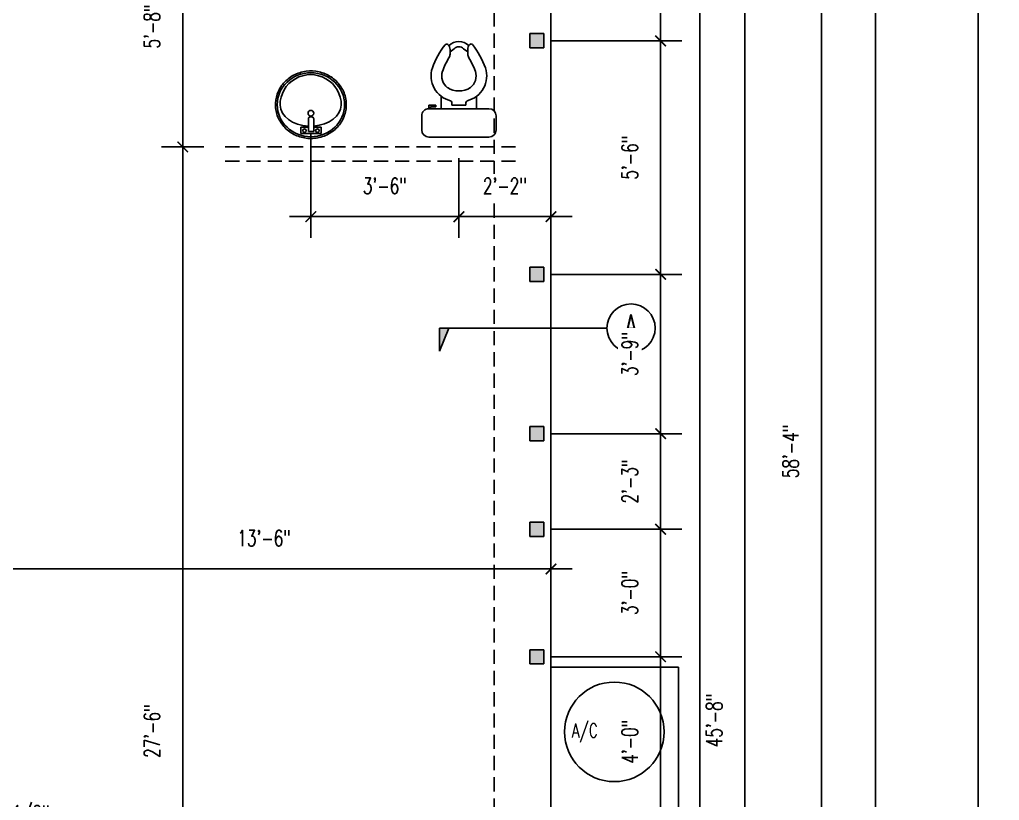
# Model space of a CAD drawing. Header units: inches. Extents: x -25328 to 8149, y -5530 to 4336.
# Drawn here: x -833.9 to -557.2, y 2181.2 to 2401.8 of the extents above; entities that cross this region are included whole.
import ezdxf

# ---------------------------------------------------------------- set-up
doc = ezdxf.new("R2010")
doc.units = ezdxf.units.IN
doc.header["$LTSCALE"] = 16
doc.header["$MEASUREMENT"] = 0
doc.linetypes.add('HIDDEN', pattern=[0.375, 0.25, -0.125])
doc.layers.get('0').update_dxf_attribs({"linetype": 'CONTINUOUS'})
doc.layers.get('DEFPOINTS').update_dxf_attribs({"linetype": 'CONTINUOUS'})
for name, color, linetype in [('CEILING', 8, 'CONTINUOUS'), ('CELLS', 165, 'CONTINUOUS'), ('CONC', 3, 'CONTINUOUS'), ('DIM', 5, 'CONTINUOUS'), ('DIMS', 5, 'CONTINUOUS'), ('FIXTURES', 2, 'CONTINUOUS'), ('TEXT', 11, 'CONTINUOUS'), ('WALLS EXT', 6, 'CONTINUOUS'), ('WALLS INT', 6, 'CONTINUOUS')]:
    doc.layers.add(name, color=color, linetype=linetype)
doc.styles.add('ATT', font='txt')
doc.styles.add('PAYTAS RM', font='romans.shx', dxfattribs={"width": 0.7, "height": 4.5})
doc.styles.add('PAYTS NOTES', font='romans.shx', dxfattribs={"width": 0.7, "height": 4.5})
doc.dimstyles.new('DIM- PAYTAS', dxfattribs={"dimscale": 48, "dimtxt": 0.1, "dimasz": 0.0625, "dimexe": 0.125, "dimexo": 0.125, "dimgap": 0.125, "dimtad": 1, "dimdec": 1, "dimzin": 3, "dimdsep": 46, "dimlunit": 4, "dimtxsty": 'PAYTAS RM', "dimblk": 'ARCHTICK', "dimcen": 0.09, "dimdle": 0.125, "dimclrd": 5, "dimclre": 5, "dimclrt": 11, "dimadec": 0, "dimazin": 0, "dimtfac": 1, "dimtdec": 1, "dimtofl": 0, "dimtmove": 2, "dimatfit": 3, "dimfxl": 0, "dimfrac": 2, "dimtolj": 1, "dimtzin": 3, "dimarcsym": 0})

# ---------------------------------------------------------------- blocks, each defined once
blk = doc.blocks.new('_ArchTick')
at = {"color": 0, "linetype": 'ByBlock', "const_width": 0.15}
blk.add_lwpolyline([(-0.5, -0.5), (0.5, 0.5)], dxfattribs=at)
blk = doc.blocks.new('*D1170')
at = {"layer": 'CONC', "color": 5, "lineweight": -2, "transparency": 16777216}
for p, q in [((-592.19, 1503.81), (-592.19, 2635.81)), ((-677.8, 2629.81), (-586.19, 2629.81)), ((-620.56, 1509.81), (-586.19, 1509.81))]:
    blk.add_line(p, q, dxfattribs=at)
at = {"layer": 'DEFPOINTS', "color": 0, "transparency": 16777216}
for p in [(-683.8, 2629.81), (-592.19, 2629.81), (-626.56, 1509.81)]:
    blk.add_point(p, dxfattribs=at)
at = {"layer": 'CONC', "color": 5, "lineweight": -2, "transparency": 16777216, "xscale": 3, "yscale": 3, "zscale": 3}
for p, rotation in [((-592.19, 2629.81), 90), ((-592.19, 1509.81), 270)]:
    blk.add_blockref('_ArchTick', p, dxfattribs=dict(at, rotation=rotation))
at = {"layer": 'CONC', "color": 11, "transparency": 16777216, "insert": (-600.87, 2069.81), "char_height": 4.5, "attachment_point": 5, "rotation": 90, "style": 'PAYTAS RM'}
blk.add_mtext('\\A1;93\'-4"', dxfattribs=at)
blk = doc.blocks.new('*D1164')
at = {"layer": 'DEFPOINTS', "color": 0, "transparency": 16777216}
for p in [(-620.19, 2629.81), (-607.43, 2629.81), (-641.8, 1929.81)]:
    blk.add_point(p, dxfattribs=at)
at = {"layer": 'WALLS INT', "color": 5, "lineweight": -2, "transparency": 16777216}
for p, q in [((-607.43, 1923.81), (-607.43, 2635.81)), ((-614.19, 2629.81), (-601.43, 2629.81)), ((-635.8, 1929.81), (-601.43, 1929.81))]:
    blk.add_line(p, q, dxfattribs=at)
at = {"layer": 'WALLS INT', "color": 5, "lineweight": -2, "transparency": 16777216, "xscale": 3, "yscale": 3, "zscale": 3}
for p, rotation in [((-607.43, 2629.81), 90), ((-607.43, 1929.81), 270)]:
    blk.add_blockref('_ArchTick', p, dxfattribs=dict(at, rotation=rotation))
at = {"layer": 'WALLS INT', "color": 11, "transparency": 16777216, "insert": (-616.11, 2279.81), "char_height": 4.5, "attachment_point": 5, "rotation": 90, "style": 'PAYTAS RM', "bg_fill": 3, "box_fill_scale": 1.25, "bg_fill_color": 256, "bg_fill_true_color": 13158600, "bg_fill_transparency": 0}
blk.add_mtext('\\A1;58\'-4"', dxfattribs=at)
blk = doc.blocks.new('*D1187')
at = {"layer": 'DEFPOINTS', "color": 0, "transparency": 16777216}
for p in [(-632, 2629.81), (-563.16, 2629.81), (-732.36, 1501.81)]:
    blk.add_point(p, dxfattribs=at)
at = {"layer": 'WALLS INT', "color": 5, "lineweight": -2, "transparency": 16777216}
for p, q in [((-563.16, 1495.81), (-563.16, 2635.81)), ((-626, 2629.81), (-557.16, 2629.81)), ((-726.36, 1501.81), (-557.16, 1501.81))]:
    blk.add_line(p, q, dxfattribs=at)
at = {"layer": 'WALLS INT', "color": 5, "lineweight": -2, "transparency": 16777216, "xscale": 3, "yscale": 3, "zscale": 3}
for p, rotation in [((-563.16, 2629.81), 90), ((-563.16, 1501.81), 270)]:
    blk.add_blockref('_ArchTick', p, dxfattribs=dict(at, rotation=rotation))
at = {"layer": 'WALLS INT', "color": 11, "transparency": 16777216, "insert": (-571.83, 2065.81), "char_height": 4.5, "attachment_point": 5, "rotation": 90, "style": 'PAYTAS RM', "bg_fill": 3, "box_fill_scale": 1.25, "bg_fill_color": 256, "bg_fill_true_color": 13158600, "bg_fill_transparency": 0}
blk.add_mtext('\\A1;94\'-0"', dxfattribs=at)
blk = doc.blocks.new('*D1160')
at = {"layer": 'DEFPOINTS', "color": 0, "transparency": 16777216}
for p in [(-653.16, 2477.81), (-641.8, 1929.81), (-629.01, 1929.81)]:
    blk.add_point(p, dxfattribs=at)
at = {"layer": 'DIM', "color": 5, "lineweight": -2, "transparency": 16777216}
for p, q in [((-629.01, 2483.81), (-629.01, 1923.81)), ((-647.16, 2477.81), (-623.01, 2477.81)), ((-635.8, 1929.81), (-623.01, 1929.81))]:
    blk.add_line(p, q, dxfattribs=at)
at = {"layer": 'DIM', "color": 5, "lineweight": -2, "transparency": 16777216, "xscale": 3, "yscale": 3, "zscale": 3}
for p, rotation in [((-629.01, 2477.81), 90), ((-629.01, 1929.81), 270)]:
    blk.add_blockref('_ArchTick', p, dxfattribs=dict(at, rotation=rotation))
at = {"layer": 'DIM', "color": 11, "transparency": 16777216, "insert": (-637.69, 2203.81), "char_height": 4.5, "attachment_point": 5, "rotation": 90, "style": 'PAYTAS RM', "bg_fill": 3, "box_fill_scale": 1.25, "bg_fill_color": 256, "bg_fill_true_color": 13158600, "bg_fill_transparency": 0}
blk.add_mtext('\\A1;45\'-8"', dxfattribs=at)
blk = doc.blocks.new('pv_snk_lav')
at = {"color": 8}
for p, q in [((-2.92, 19.75), (2.86, 19.75)), ((-2.92, 17.96), (-2.92, 19.75)), ((2.86, 19.75), (2.86, 17.96)), ((-0.81, 17.96), (-2.92, 17.96)), ((-0.81, 19.18), (-0.81, 15.54)), ((-0.81, 19.18), (0.69, 19.18)), ((0.69, 19.18), (0.69, 15.54)), ((2.86, 17.96), (0.69, 17.96)), ((-0.31, 15.04), (0.19, 15.04))]:
    blk.add_line(p, q, dxfattribs=at)
for centre in [(-1.85, 18.92), (1.79, 18.92)]:
    blk.add_circle(centre, 0.504, dxfattribs=at)
blk.add_circle((0, 14), 0.805)
for centre, start, end in [((-0.31, 15.54), 180, 270), ((0.19, 15.54), 270, 0)]:
    blk.add_arc(centre, 0.5, start, end, dxfattribs=at)
blk.add_ellipse((0, 11.59), major_axis=(-9.51, 0), ratio=0.94926)
for centre, ratio, start_param, end_param in [((0.06, 11.59), 0.701896, 4.81318, 6.256692), ((0.06, 11.59), 0.701896, 3.168086, 4.639508), ((0.06, 11.75), 1, 0, 3.141593)]:
    blk.add_ellipse(centre, major_axis=(-8.65, 0), ratio=ratio, start_param=start_param, end_param=end_param)
blk.add_open_spline([(-10.01, 11.59), (-10.01, 10.88), (-9.93, 10.17), (-9.49, 8.32), (-8.99, 7.22), (-7.6, 5.27), (-6.71, 4.42), (-4.67, 3.08), (-3.52, 2.59), (-1.12, 2.04), (0.13, 1.99), (2.58, 2.3), (3.78, 2.68), (5.94, 3.82), (6.91, 4.59), (8.49, 6.4), (9.11, 7.45), (9.89, 9.69), (10.06, 10.88), (9.94, 13.25), (9.64, 14.41), (8.63, 16.57), (7.91, 17.55), (6.14, 19.21), (5.1, 19.88), (2.82, 20.81), (1.6, 21.07), (-0.87, 21.16), (-2.11, 20.98), (-4.45, 20.21), (-5.54, 19.61), (-7.43, 18.09), (-8.22, 17.16), (-9.4, 15.08), (-9.78, 13.93), (-9.99, 12.37), (-10.01, 11.98), (-10.01, 11.59)], degree=3, knots=[0, 0, 0, 0, 0.222872, 0.222872, 0.593959, 0.593959, 0.965045, 0.965045, 1.336132, 1.336132, 1.707218, 1.707218, 2.078305, 2.078305, 2.449391, 2.449391, 2.820478, 2.820478, 3.191564, 3.191564, 3.562651, 3.562651, 3.933737, 3.933737, 4.304824, 4.304824, 4.67591, 4.67591, 5.046996, 5.046996, 5.418083, 5.418083, 5.789169, 5.789169, 6.160256, 6.160256, 6.283185, 6.283185, 6.283185, 6.283185], dxfattribs=at)
blk = doc.blocks.new('15PTOI06')
at = {"color": 0, "linetype": 'ByBlock'}
for p, q in [((0, -8.5), (0, 8.5)), ((2, 10.5), (6, 10.5)), ((8, 8.5), (8, -8.5)), ((11.5, 5), (8, 5)), ((9, 2), (9.765178, 2)), ((9, -2), (9, 2)), ((23.431562, 2.5), (24.727861, 2.5)), ((24.931034, 1.327586), (24.062054, 2.5)), ((9.765178, -2), (9, -2)), ((23.431562, -2.5), (24.690476, -2.5)), ((24.931034, -1.327586), (24.062054, -2.5)), ((11.5, -5), (8, -5)), ((8.5, -8), (8, -8)), ((9, -6.5), (8.5, -6.5)), ((8.5, -6.5), (8.5, -8)), ((9, -8.5), (9, -6.5)), ((6, -10.5), (2, -10.5)), ((8, -8.5), (9, -8.5))]:
    blk.add_line(p, q, dxfattribs=at)
for centre, radius, start, end in [((2, 8.5), 2, 90, 180), ((6, 8.5), 2, 0, 90), ((17.25, 0.65), 7.210062, 71.816347, 166.116636), ((12, -13.75), 22.534695, 51.265418, 70.559965), ((19.118098, 0), 6.118098, 147.797266, 212.202734), ((17.25, 0.65), 4.210062, 71.816347, 142.891702), ((12, -13.75), 19.534695, 57.937508, 70.559965), ((23.431562, 4.5), 2, 237.937508, 270), ((24.727861, 4.5), 2, 270, 314.939898), ((23.166667, 0), 3.833333, 313.602819, 46.397181), ((25.787408, 3.438228), 0.5, 314.939898, 51.265418), ((9.765178, 2.5), 0.5, 270, 346.116636), ((23.666667, 0), 1.833333, 313.602819, 46.397181), ((9.765178, -2.5), 0.5, 13.883364, 90), ((17.25, -0.65), 7.210062, 193.883364, 288.183653), ((23.431562, -4.5), 2, 90, 122.062492), ((24.690476, -4.5), 2, 44.162471, 90), ((17.25, -0.65), 4.210062, 217.108298, 288.183653), ((12, 13.75), 19.534695, 289.440035, 302.062492), ((12, 13.75), 22.534695, 289.440035, 308.665009), ((25.766527, -3.454957), 0.5, 308.665009, 44.162471), ((2, -8.5), 2, 180, 270), ((6, -8.5), 2, 270, 0)]:
    blk.add_arc(centre, radius, start, end, dxfattribs=at)
at = {"color": 0, "linetype": 'ByBlock', "style": 'ATT', "flags": 3}
blk.add_attdef('ITEM', (0, -19.5), '', height=6, dxfattribs=at)
blk = doc.blocks.new('CELL')
at = {"layer": 'CELLS', "linetype": 'Continuous'}
for p, q in [((-1.99, -1.89), (-1.99, 2.11)), ((-1.99, 2.11), (2.01, 2.11)), ((2.01, 2.11), (2.01, -1.89)), ((2.01, -1.89), (-1.99, -1.89))]:
    blk.add_line(p, q, dxfattribs=at)
for points in [[(-1.99, 2.11), (-1.99, -1.89), (2.01, 2.11), (-0.07, -1.89)], [(2.01, 2.11), (-0.07, -1.89), (2.01, -0.79), (1.71, -1.89)], [(2.01, -0.79), (1.71, -1.89), (2.01, -1.89)]]:
    blk.add_solid(points, dxfattribs=at)
blk = doc.blocks.new('*D1224')
at = {"layer": 'DEFPOINTS', "color": 0, "transparency": 16777216}
for p in [(-751.6, 2375.32), (-709.8, 2368.6), (-709.8, 2346.11)]:
    blk.add_point(p, dxfattribs=at)
at = {"layer": 'DIM', "color": 5, "lineweight": -2, "transparency": 16777216}
for p, q in [((-751.6, 2369.32), (-751.6, 2340.11)), ((-709.8, 2362.6), (-709.8, 2340.11)), ((-757.6, 2346.11), (-703.8, 2346.11))]:
    blk.add_line(p, q, dxfattribs=at)
at = {"layer": 'DIM', "color": 5, "lineweight": -2, "transparency": 16777216, "xscale": 3, "yscale": 3, "zscale": 3, "rotation": 180}
blk.add_blockref('_ArchTick', (-751.6, 2346.11), dxfattribs=at)
at = {"layer": 'DIM', "color": 5, "lineweight": -2, "transparency": 16777216, "xscale": 3, "yscale": 3, "zscale": 3}
blk.add_blockref('_ArchTick', (-709.8, 2346.11), dxfattribs=at)
at = {"layer": 'DIM', "color": 11, "transparency": 16777216, "insert": (-730.7, 2354.79), "char_height": 4.5, "attachment_point": 5, "style": 'PAYTAS RM', "bg_fill": 3, "box_fill_scale": 1.25, "bg_fill_color": 256, "bg_fill_true_color": 13158600, "bg_fill_transparency": 0}
blk.add_mtext('\\A1;3\'-6"', dxfattribs=at)
blk = doc.blocks.new('*D1225')
at = {"layer": 'DEFPOINTS', "color": 0, "transparency": 16777216}
for p in [(-709.8, 2368.6), (-683.8, 2354.84), (-683.8, 2346.11)]:
    blk.add_point(p, dxfattribs=at)
at = {"layer": 'DIM', "color": 5, "lineweight": -2, "transparency": 16777216}
for p, q in [((-709.8, 2362.6), (-709.8, 2340.11)), ((-683.8, 2348.84), (-683.8, 2340.11)), ((-715.8, 2346.11), (-677.8, 2346.11))]:
    blk.add_line(p, q, dxfattribs=at)
at = {"layer": 'DIM', "color": 5, "lineweight": -2, "transparency": 16777216, "xscale": 3, "yscale": 3, "zscale": 3, "rotation": 180}
blk.add_blockref('_ArchTick', (-709.8, 2346.11), dxfattribs=at)
at = {"layer": 'DIM', "color": 5, "lineweight": -2, "transparency": 16777216, "xscale": 3, "yscale": 3, "zscale": 3}
blk.add_blockref('_ArchTick', (-683.8, 2346.11), dxfattribs=at)
at = {"layer": 'DIM', "color": 11, "transparency": 16777216, "insert": (-696.8, 2354.79), "char_height": 4.5, "attachment_point": 5, "style": 'PAYTAS RM', "bg_fill": 3, "box_fill_scale": 1.25, "bg_fill_color": 256, "bg_fill_true_color": 13158600, "bg_fill_transparency": 0}
blk.add_mtext('\\A1;2\'-2"', dxfattribs=at)
blk = doc.blocks.new('*D1228')
at = {"layer": 'DEFPOINTS', "color": 0, "transparency": 16777216}
for p in [(-763.8, 2433.81), (-787.79, 2365.81), (-775.8, 2365.81)]:
    blk.add_point(p, dxfattribs=at)
at = {"layer": 'DIM', "color": 5, "lineweight": -2, "transparency": 16777216}
for p, q in [((-787.79, 2439.81), (-787.79, 2359.81)), ((-769.8, 2433.81), (-793.79, 2433.81)), ((-781.8, 2365.81), (-793.79, 2365.81))]:
    blk.add_line(p, q, dxfattribs=at)
at = {"layer": 'DIM', "color": 5, "lineweight": -2, "transparency": 16777216, "xscale": 3, "yscale": 3, "zscale": 3}
for p, rotation in [((-787.79, 2433.81), 90), ((-787.79, 2365.81), 270)]:
    blk.add_blockref('_ArchTick', p, dxfattribs=dict(at, rotation=rotation))
at = {"layer": 'DIM', "color": 11, "transparency": 16777216, "insert": (-796.47, 2399.81), "char_height": 4.5, "attachment_point": 5, "rotation": 90, "style": 'PAYTAS RM', "bg_fill": 3, "box_fill_scale": 1.25, "bg_fill_color": 256, "bg_fill_true_color": 13158600, "bg_fill_transparency": 0}
blk.add_mtext('\\A1;5\'-8"', dxfattribs=at)
blk = doc.blocks.new('*D1229')
at = {"layer": 'DEFPOINTS', "color": 0, "transparency": 16777216}
for p in [(-775.8, 2365.81), (-787.79, 2035.81), (-753.8, 2035.81)]:
    blk.add_point(p, dxfattribs=at)
at = {"layer": 'DIM', "color": 5, "lineweight": -2, "transparency": 16777216}
for p, q in [((-787.79, 2371.81), (-787.79, 2029.81)), ((-781.8, 2365.81), (-793.79, 2365.81)), ((-759.8, 2035.81), (-793.79, 2035.81))]:
    blk.add_line(p, q, dxfattribs=at)
at = {"layer": 'DIM', "color": 5, "lineweight": -2, "transparency": 16777216, "xscale": 3, "yscale": 3, "zscale": 3}
for p, rotation in [((-787.79, 2365.81), 90), ((-787.79, 2035.81), 270)]:
    blk.add_blockref('_ArchTick', p, dxfattribs=dict(at, rotation=rotation))
at = {"layer": 'DIM', "color": 11, "transparency": 16777216, "insert": (-796.47, 2200.81), "char_height": 4.5, "attachment_point": 5, "rotation": 90, "style": 'PAYTAS RM', "bg_fill": 3, "box_fill_scale": 1.25, "bg_fill_color": 256, "bg_fill_true_color": 13158600, "bg_fill_transparency": 0}
blk.add_mtext('\\A1;27\'-6"', dxfattribs=at)
blk = doc.blocks.new('*D1237')
at = {"layer": 'DEFPOINTS', "color": 0, "transparency": 16777216}
for p in [(-845.8, 2248.65), (-683.8, 2248.65), (-683.8, 2246.62)]:
    blk.add_point(p, dxfattribs=at)
at = {"layer": 'DIM', "color": 5, "lineweight": -2, "transparency": 16777216}
for p, q in [((-851.8, 2246.62), (-677.8, 2246.62)), ((-845.8, 2242.65), (-845.8, 2240.62)), ((-683.8, 2242.65), (-683.8, 2240.62))]:
    blk.add_line(p, q, dxfattribs=at)
at = {"layer": 'DIM', "color": 5, "lineweight": -2, "transparency": 16777216, "xscale": 3, "yscale": 3, "zscale": 3, "rotation": 180}
blk.add_blockref('_ArchTick', (-845.8, 2246.62), dxfattribs=at)
at = {"layer": 'DIM', "color": 5, "lineweight": -2, "transparency": 16777216, "xscale": 3, "yscale": 3, "zscale": 3}
blk.add_blockref('_ArchTick', (-683.8, 2246.62), dxfattribs=at)
at = {"layer": 'DIM', "color": 11, "transparency": 16777216, "insert": (-764.8, 2255.3), "char_height": 4.5, "attachment_point": 5, "style": 'PAYTAS RM', "bg_fill": 3, "box_fill_scale": 1.25, "bg_fill_color": 256, "bg_fill_true_color": 13158600, "bg_fill_transparency": 0}
blk.add_mtext('\\A1;13\'-6"', dxfattribs=at)
blk = doc.blocks.new('*D1244')
at = {"layer": 'DEFPOINTS', "color": 0, "transparency": 16777216}
for p in [(-683.8, 2167.42), (-683.8, 2144.38), (-995.3, 2123.81)]:
    blk.add_point(p, dxfattribs=at)
at = {"layer": 'DIM', "color": 5, "lineweight": -2, "transparency": 16777216}
for p, q in [((-995.3, 2129.81), (-995.3, 2173.42)), ((-683.8, 2150.38), (-683.8, 2173.42)), ((-1001.3, 2167.42), (-677.8, 2167.42))]:
    blk.add_line(p, q, dxfattribs=at)
at = {"layer": 'DIM', "color": 5, "lineweight": -2, "transparency": 16777216, "xscale": 3, "yscale": 3, "zscale": 3, "rotation": 180}
blk.add_blockref('_ArchTick', (-995.3, 2167.42), dxfattribs=at)
at = {"layer": 'DIM', "color": 5, "lineweight": -2, "transparency": 16777216, "xscale": 3, "yscale": 3, "zscale": 3}
blk.add_blockref('_ArchTick', (-683.8, 2167.42), dxfattribs=at)
at = {"layer": 'DIM', "color": 11, "transparency": 16777216, "insert": (-839.55, 2176.85), "char_height": 4.5, "attachment_point": 5, "style": 'PAYTAS RM', "bg_fill": 3, "box_fill_scale": 1.25, "bg_fill_color": 256, "bg_fill_true_color": 13158600, "bg_fill_transparency": 0}
blk.add_mtext('\\A1;25\'-11 1/2"', dxfattribs=at)
blk = doc.blocks.new('*D1306')
at = {"layer": 'DEFPOINTS', "color": 0, "transparency": 16777216}
for p in [(-689.8, 2221.81), (-652.84, 2221.81), (-689.8, 2173.81)]:
    blk.add_point(p, dxfattribs=at)
at = {"layer": 'DIM', "color": 5, "lineweight": -2, "transparency": 16777216}
for p, q in [((-652.84, 2167.81), (-652.84, 2227.81)), ((-683.8, 2221.81), (-646.84, 2221.81)), ((-683.8, 2173.81), (-646.84, 2173.81))]:
    blk.add_line(p, q, dxfattribs=at)
at = {"layer": 'DIM', "color": 5, "lineweight": -2, "transparency": 16777216, "xscale": 3, "yscale": 3, "zscale": 3}
for p, rotation in [((-652.84, 2221.81), 90), ((-652.84, 2173.81), 270)]:
    blk.add_blockref('_ArchTick', p, dxfattribs=dict(at, rotation=rotation))
at = {"layer": 'DIM', "color": 11, "transparency": 16777216, "insert": (-661.52, 2197.81), "char_height": 4.5, "attachment_point": 5, "rotation": 90, "style": 'PAYTAS RM', "bg_fill": 3, "box_fill_scale": 1.25, "bg_fill_color": 256, "bg_fill_true_color": 13158600, "bg_fill_transparency": 0}
blk.add_mtext('\\A1;4\'-0"', dxfattribs=at)
blk = doc.blocks.new('*D1307')
at = {"layer": 'DEFPOINTS', "color": 0, "transparency": 16777216}
for p in [(-689.8, 2257.81), (-652.84, 2257.81), (-689.8, 2221.81)]:
    blk.add_point(p, dxfattribs=at)
at = {"layer": 'DIM', "color": 5, "lineweight": -2, "transparency": 16777216}
for p, q in [((-652.84, 2215.81), (-652.84, 2263.81)), ((-683.8, 2257.81), (-646.84, 2257.81)), ((-683.8, 2221.81), (-646.84, 2221.81))]:
    blk.add_line(p, q, dxfattribs=at)
at = {"layer": 'DIM', "color": 5, "lineweight": -2, "transparency": 16777216, "xscale": 3, "yscale": 3, "zscale": 3}
for p, rotation in [((-652.84, 2257.81), 90), ((-652.84, 2221.81), 270)]:
    blk.add_blockref('_ArchTick', p, dxfattribs=dict(at, rotation=rotation))
at = {"layer": 'DIM', "color": 11, "transparency": 16777216, "insert": (-661.52, 2239.81), "char_height": 4.5, "attachment_point": 5, "rotation": 90, "style": 'PAYTAS RM', "bg_fill": 3, "box_fill_scale": 1.25, "bg_fill_color": 256, "bg_fill_true_color": 13158600, "bg_fill_transparency": 0}
blk.add_mtext('\\A1;3\'-0"', dxfattribs=at)
blk = doc.blocks.new('*D1308')
at = {"layer": 'DEFPOINTS', "color": 0, "transparency": 16777216}
for p in [(-689.8, 2284.81), (-652.84, 2284.81), (-689.8, 2257.81)]:
    blk.add_point(p, dxfattribs=at)
at = {"layer": 'DIM', "color": 5, "lineweight": -2, "transparency": 16777216}
for p, q in [((-652.84, 2251.81), (-652.84, 2290.81)), ((-683.8, 2284.81), (-646.84, 2284.81)), ((-683.8, 2257.81), (-646.84, 2257.81))]:
    blk.add_line(p, q, dxfattribs=at)
at = {"layer": 'DIM', "color": 5, "lineweight": -2, "transparency": 16777216, "xscale": 3, "yscale": 3, "zscale": 3}
for p, rotation in [((-652.84, 2284.81), 90), ((-652.84, 2257.81), 270)]:
    blk.add_blockref('_ArchTick', p, dxfattribs=dict(at, rotation=rotation))
at = {"layer": 'DIM', "color": 11, "transparency": 16777216, "insert": (-661.52, 2271.31), "char_height": 4.5, "attachment_point": 5, "rotation": 90, "style": 'PAYTAS RM', "bg_fill": 3, "box_fill_scale": 1.25, "bg_fill_color": 256, "bg_fill_true_color": 13158600, "bg_fill_transparency": 0}
blk.add_mtext('\\A1;2\'-3"', dxfattribs=at)
blk = doc.blocks.new('*D1309')
at = {"layer": 'DEFPOINTS', "color": 0, "transparency": 16777216}
for p in [(-689.8, 2329.81), (-652.84, 2329.81), (-689.8, 2284.81)]:
    blk.add_point(p, dxfattribs=at)
at = {"layer": 'DIM', "color": 5, "lineweight": -2, "transparency": 16777216}
for p, q in [((-652.84, 2278.81), (-652.84, 2335.81)), ((-683.8, 2329.81), (-646.84, 2329.81)), ((-683.8, 2284.81), (-646.84, 2284.81))]:
    blk.add_line(p, q, dxfattribs=at)
at = {"layer": 'DIM', "color": 5, "lineweight": -2, "transparency": 16777216, "xscale": 3, "yscale": 3, "zscale": 3}
for p, rotation in [((-652.84, 2329.81), 90), ((-652.84, 2284.81), 270)]:
    blk.add_blockref('_ArchTick', p, dxfattribs=dict(at, rotation=rotation))
at = {"layer": 'DIM', "color": 11, "transparency": 16777216, "insert": (-661.52, 2307.31), "char_height": 4.5, "attachment_point": 5, "rotation": 90, "style": 'PAYTAS RM', "bg_fill": 3, "box_fill_scale": 1.25, "bg_fill_color": 256, "bg_fill_true_color": 13158600, "bg_fill_transparency": 0}
blk.add_mtext('\\A1;3\'-9"', dxfattribs=at)
blk = doc.blocks.new('*D1310')
at = {"layer": 'DEFPOINTS', "color": 0, "transparency": 16777216}
for p in [(-689.8, 2395.73), (-652.84, 2395.73), (-689.8, 2329.81)]:
    blk.add_point(p, dxfattribs=at)
at = {"layer": 'DIM', "color": 5, "lineweight": -2, "transparency": 16777216}
for p, q in [((-652.84, 2323.81), (-652.84, 2401.73)), ((-683.8, 2395.73), (-646.84, 2395.73)), ((-683.8, 2329.81), (-646.84, 2329.81))]:
    blk.add_line(p, q, dxfattribs=at)
at = {"layer": 'DIM', "color": 5, "lineweight": -2, "transparency": 16777216, "xscale": 3, "yscale": 3, "zscale": 3}
for p, rotation in [((-652.84, 2395.73), 90), ((-652.84, 2329.81), 270)]:
    blk.add_blockref('_ArchTick', p, dxfattribs=dict(at, rotation=rotation))
at = {"layer": 'DIM', "color": 11, "transparency": 16777216, "insert": (-661.52, 2362.77), "char_height": 4.5, "attachment_point": 5, "rotation": 90, "style": 'PAYTAS RM', "bg_fill": 3, "box_fill_scale": 1.25, "bg_fill_color": 256, "bg_fill_true_color": 13158600, "bg_fill_transparency": 0}
blk.add_mtext('\\A1;5\'-6"', dxfattribs=at)
blk = doc.blocks.new('*D1311')
at = {"layer": 'DEFPOINTS', "color": 0, "transparency": 16777216}
for p in [(-689.8, 2427.73), (-652.84, 2427.73), (-689.8, 2395.73)]:
    blk.add_point(p, dxfattribs=at)
at = {"layer": 'DIM', "color": 5, "lineweight": -2, "transparency": 16777216}
for p, q in [((-652.84, 2389.73), (-652.84, 2433.73)), ((-683.8, 2427.73), (-646.84, 2427.73)), ((-683.8, 2395.73), (-646.84, 2395.73))]:
    blk.add_line(p, q, dxfattribs=at)
at = {"layer": 'DIM', "color": 5, "lineweight": -2, "transparency": 16777216, "xscale": 3, "yscale": 3, "zscale": 3}
for p, rotation in [((-652.84, 2427.73), 90), ((-652.84, 2395.73), 270)]:
    blk.add_blockref('_ArchTick', p, dxfattribs=dict(at, rotation=rotation))
at = {"layer": 'DIM', "color": 11, "transparency": 16777216, "insert": (-661.52, 2411.73), "char_height": 4.5, "attachment_point": 5, "rotation": 90, "style": 'PAYTAS RM', "bg_fill": 3, "box_fill_scale": 1.25, "bg_fill_color": 256, "bg_fill_true_color": 13158600, "bg_fill_transparency": 0}
blk.add_mtext('\\A1;2\'-8"', dxfattribs=at)
blk = doc.blocks.new('*D1357')
at = {"layer": 'DEFPOINTS', "color": 0, "transparency": 16777216}
for p in [(-641.8, 2694.05), (-1469.8, 2614.76), (-641.8, 1929.81)]:
    blk.add_point(p, dxfattribs=at)
at = {"layer": 'DIM', "color": 5, "lineweight": -2, "transparency": 16777216}
for p, q in [((-1469.8, 2620.76), (-1469.8, 2700.05)), ((-641.8, 1935.81), (-641.8, 2700.05)), ((-1475.8, 2694.05), (-635.8, 2694.05))]:
    blk.add_line(p, q, dxfattribs=at)
at = {"layer": 'DIM', "color": 5, "lineweight": -2, "transparency": 16777216, "xscale": 3, "yscale": 3, "zscale": 3, "rotation": 180}
blk.add_blockref('_ArchTick', (-1469.8, 2694.05), dxfattribs=at)
at = {"layer": 'DIM', "color": 5, "lineweight": -2, "transparency": 16777216, "xscale": 3, "yscale": 3, "zscale": 3}
blk.add_blockref('_ArchTick', (-641.8, 2694.05), dxfattribs=at)
at = {"layer": 'DIM', "color": 11, "transparency": 16777216, "insert": (-1055.8, 2702.73), "char_height": 4.5, "attachment_point": 5, "style": 'PAYTAS RM', "bg_fill": 3, "box_fill_scale": 1.25, "bg_fill_color": 256, "bg_fill_true_color": 13158600, "bg_fill_transparency": 0}
blk.add_mtext('\\A1;69\'-0"', dxfattribs=at)

msp = doc.modelspace()

# ---------------------------------------------------------------- hatches: boundary and pattern name
at = {"layer": 'DIMS'}
msp.add_hatch(color=256, dxfattribs=at).paths.add_polyline_path([(-712.65078846, 2314.63698129), (-715.30573533, 2314.63698129), (-715.30573533, 2308.10706591)])

# ---------------------------------------------------------------- linework, layer by layer
for p, q in [((-668.00156194, 2314.63698129), (-715.30573533, 2314.63698129)), ((-715.30573533, 2308.10706591), (-712.65078846, 2314.63698129)), ((-715.30573533, 2314.63698129), (-715.30573533, 2308.10706591))]:
    msp.add_line(p, q, dxfattribs=at)
msp.add_circle((-661.18650906, 2314.63698129), 6.81505288, dxfattribs=at)

# ---------------------------------------------------------------- block references
at = {"layer": 'FIXTURES', "rotation": 180}
msp.add_blockref('pv_snk_lav', (-751.60359349, 2389.3171473), dxfattribs=at)

# ---------------------------------------------------------------- texts
at = {"layer": 'TEXT', "style": 'PAYTS NOTES', "width": 0.7}
msp.add_text('A', height=6, dxfattribs=at).set_placement((-662.82991542, 2312.49110645))

# ---------------------------------------------------------------- dimensions: what is measured, and where the dimension line sits
at = {"layer": 'CONC'}
dim = msp.add_linear_dim(base=(-592.19271713, 2629.80728168), p1=(-626.56421354, 1509.80728168), p2=(-683.79906839, 2629.80728168), angle=90, dimstyle='DIM- PAYTAS', dxfattribs=at)
dim.commit()
dim.dimension.update_dxf_attribs({"geometry": '*D1170', "text_midpoint": (-600.87128856, 2069.80728168)})

# ---------------------------------------------------------------- next in the draw order: dimensions: what is measured, and where the dimension line sits
at = {"layer": 'WALLS INT'}
dim = msp.add_linear_dim(base=(-607.43147212, 2629.80728168), p1=(-641.79906839, 1929.80728168), p2=(-620.19271713, 2629.80728168), angle=90, dimstyle='DIM- PAYTAS', override={"dimtfill": 1, "dimarcsym": 2}, dxfattribs=at)
dim.commit()
dim.dimension.update_dxf_attribs({"geometry": '*D1164', "text_midpoint": (-616.11004355, 2279.80728168)})

# ---------------------------------------------------------------- next in the draw order: dimensions: what is measured, and where the dimension line sits
dim = msp.add_linear_dim(base=(-563.15604895, 2629.80728168), p1=(-732.36035989, 1501.80728168), p2=(-631.99589276, 2629.80728168), angle=90, dimstyle='DIM- PAYTAS', override={"dimtfill": 1, "dimarcsym": 2}, dxfattribs=at)
dim.commit()
dim.dimension.update_dxf_attribs({"geometry": '*D1187', "text_midpoint": (-571.83462037, 2065.80728168)})

# ---------------------------------------------------------------- next in the draw order: linework, layer by layer
at = {"layer": 'CEILING', "linetype": 'HIDDEN'}
for p, q in [((-775.79906839, 2365.80728168), (-691.79906839, 2365.80728168)), ((-775.79906839, 2361.80728168), (-691.79906839, 2361.80728168))]:
    msp.add_line(p, q, dxfattribs=at)
at = {"layer": 'CONC', "linetype": 'HIDDEN'}
msp.add_line((-699.79906839, 1913.80728168), (-699.79906839, 2461.80728168), dxfattribs=at)
at = {"layer": 'WALLS EXT'}
for p, q in [((-683.79906839, 2325.80728168), (-683.79906839, 2423.80728168)), ((-683.79906839, 1991.80728168), (-683.79906839, 2325.80728168))]:
    msp.add_line(p, q, dxfattribs=at)

# ---------------------------------------------------------------- next in the draw order: block references
at = {"layer": 'CELLS', "xscale": -1}
for p, rotation in [((-687.90974134, 2395.80077024), 270), ((-687.80823792, 2329.91795463), 180), ((-687.80823792, 2284.91795463), 180), ((-687.80823792, 2257.91795463), 180), ((-687.80823792, 2221.91795463), 180)]:
    msp.add_blockref('CELL', p, dxfattribs=dict(at, rotation=rotation))
at = {"layer": 'FIXTURES', "color": 2, "xscale": -1, "rotation": 270}
msp.add_blockref('15PTOI06', (-709.79906839, 2368.60384818), dxfattribs=at)

# ---------------------------------------------------------------- next in the draw order: texts
at = {"layer": 'TEXT', "style": 'PAYTS NOTES', "width": 0.7}
msp.add_text('A/C', height=4, dxfattribs=at).set_placement((-677.91552775, 2198.97420092))

# ---------------------------------------------------------------- next in the draw order: dimensions: what is measured, and where the dimension line sits
at = {"layer": 'DIM'}
dim = msp.add_linear_dim(base=(-629.01123075, 1929.80728168), p1=(-653.16012387, 2477.80728168), p2=(-641.79906839, 1929.80728168), angle=90, dimstyle='DIM- PAYTAS', override={"dimtfill": 1, "dimarcsym": 2}, dxfattribs=at)
dim.commit()
dim.dimension.update_dxf_attribs({"geometry": '*D1160', "text_midpoint": (-637.68980218, 2203.80728168)})

# ---------------------------------------------------------------- next in the draw order: linework, layer by layer
at = {"layer": 'CONC'}
for q in [(-683.79906839, 2218.89096783), (-647.79906839, 2148.89096783)]:
    msp.add_line((-647.79906839, 2218.89096783), q, dxfattribs=at)
at = {"layer": 'FIXTURES'}
msp.add_circle((-665.90204838, 2200.60548701), 14.05600247, dxfattribs=at)

# ---------------------------------------------------------------- next in the draw order: dimensions: what is measured, and where the dimension line sits
at = {"layer": 'DIM'}
dim = msp.add_linear_dim(base=(-787.7871088, 2365.80728168), p1=(-763.79906839, 2433.80728168), p2=(-775.79906839, 2365.80728168), angle=90, dimstyle='DIM- PAYTAS', override={"dimtfill": 1, "dimarcsym": 2}, dxfattribs=at)
dim.commit()
dim.dimension.update_dxf_attribs({"geometry": '*D1228', "text_midpoint": (-796.46568023, 2399.80728168)})
dim = msp.add_linear_dim(base=(-709.79906839, 2346.1133731), p1=(-751.60359349, 2375.3171473), p2=(-709.79906839, 2368.60384818), dimstyle='DIM- PAYTAS', override={"dimtfill": 1, "dimarcsym": 2}, dxfattribs=at)
dim.commit()
dim.dimension.update_dxf_attribs({"geometry": '*D1224', "text_midpoint": (-730.70133094, 2354.79194453)})

# ---------------------------------------------------------------- next in the draw order: dimensions: what is measured, and where the dimension line sits
dim = msp.add_linear_dim(base=(-787.7871088, 2035.80728168), p1=(-775.79906839, 2365.80728168), p2=(-753.79906839, 2035.80728168), angle=90, dimstyle='DIM- PAYTAS', override={"dimtfill": 1, "dimarcsym": 2}, dxfattribs=at)
dim.commit()
dim.dimension.update_dxf_attribs({"geometry": '*D1229', "text_midpoint": (-796.46568023, 2200.80728168)})
dim = msp.add_linear_dim(base=(-683.79906839, 2346.1133731), p1=(-709.79906839, 2368.60384818), p2=(-683.79906839, 2354.84014844), dimstyle='DIM- PAYTAS', override={"dimtfill": 1, "dimarcsym": 2}, dxfattribs=at)
dim.commit()
dim.dimension.update_dxf_attribs({"geometry": '*D1225', "text_midpoint": (-696.79906839, 2354.79194453)})

# ---------------------------------------------------------------- next in the draw order: dimensions: what is measured, and where the dimension line sits
for base, p1, p2, picture, middle in [((-683.79906839, 2246.6247573), (-845.79906839, 2248.64995725), (-683.79906839, 2248.64995725), '*D1237', (-764.79906839, 2255.30332873)), ((-683.79906839, 2167.42018874), (-995.29906839, 2123.80728168), (-683.79906839, 2144.37508789), '*D1244', (-839.54906839, 2176.84876017))]:
    dim = msp.add_linear_dim(base=base, p1=p1, p2=p2, dimstyle='DIM- PAYTAS', override={"dimtfill": 1, "dimarcsym": 2}, dxfattribs=at)
    dim.commit()
    dim.dimension.update_dxf_attribs({"geometry": picture, "text_midpoint": middle})

# ---------------------------------------------------------------- next in the draw order: dimensions: what is measured, and where the dimension line sits
dim = msp.add_linear_dim(base=(-652.83726257, 2221.80728168), p1=(-689.79906839, 2173.80728168), p2=(-689.79906839, 2221.80728168), angle=90, dimstyle='DIM- PAYTAS', override={"dimtfill": 1, "dimarcsym": 2}, dxfattribs=at)
dim.commit()
dim.dimension.update_dxf_attribs({"geometry": '*D1306', "text_midpoint": (-661.515834, 2197.80728168)})

# ---------------------------------------------------------------- next in the draw order: dimensions: what is measured, and where the dimension line sits
dim = msp.add_linear_dim(base=(-652.83726257, 2257.80728168), p1=(-689.79906839, 2221.80728168), p2=(-689.79906839, 2257.80728168), angle=90, dimstyle='DIM- PAYTAS', override={"dimtfill": 1, "dimarcsym": 2}, dxfattribs=at)
dim.commit()
dim.dimension.update_dxf_attribs({"geometry": '*D1307', "text_midpoint": (-661.515834, 2239.80728168)})

# ---------------------------------------------------------------- next in the draw order: dimensions: what is measured, and where the dimension line sits
dim = msp.add_linear_dim(base=(-652.83726257, 2284.80728168), p1=(-689.79906839, 2257.80728168), p2=(-689.79906839, 2284.80728168), angle=90, dimstyle='DIM- PAYTAS', override={"dimtfill": 1, "dimarcsym": 2}, dxfattribs=at)
dim.commit()
dim.dimension.update_dxf_attribs({"geometry": '*D1308', "text_midpoint": (-661.515834, 2271.30728168)})

# ---------------------------------------------------------------- next in the draw order: dimensions: what is measured, and where the dimension line sits
dim = msp.add_linear_dim(base=(-652.83726257, 2329.80728168), p1=(-689.79906839, 2284.80728168), p2=(-689.79906839, 2329.80728168), angle=90, dimstyle='DIM- PAYTAS', override={"dimtfill": 1, "dimarcsym": 2}, dxfattribs=at)
dim.commit()
dim.dimension.update_dxf_attribs({"geometry": '*D1309', "text_midpoint": (-661.515834, 2307.30728168)})

# ---------------------------------------------------------------- next in the draw order: dimensions: what is measured, and where the dimension line sits
dim = msp.add_linear_dim(base=(-652.83726257, 2395.7335584), p1=(-689.79906839, 2329.80728168), p2=(-689.79906839, 2395.7335584), angle=90, dimstyle='DIM- PAYTAS', override={"dimtfill": 1, "dimarcsym": 2}, dxfattribs=at)
dim.commit()
dim.dimension.update_dxf_attribs({"geometry": '*D1310', "text_midpoint": (-661.515834, 2362.77042004)})

# ---------------------------------------------------------------- next in the draw order: dimensions: what is measured, and where the dimension line sits
dim = msp.add_linear_dim(base=(-652.83726257, 2427.73123291), p1=(-689.79906839, 2395.7335584), p2=(-689.80354829, 2427.73123291), angle=90, dimstyle='DIM- PAYTAS', override={"dimtfill": 1, "dimarcsym": 2}, dxfattribs=at)
dim.commit()
dim.dimension.update_dxf_attribs({"geometry": '*D1311', "text_midpoint": (-661.515834, 2411.73239566)})

# ---------------------------------------------------------------- next in the draw order: dimensions: what is measured, and where the dimension line sits
dim = msp.add_linear_dim(base=(-641.79906839, 2694.05427596), p1=(-1469.79906839, 2614.75889575), p2=(-641.79906839, 1929.80728168), dimstyle='DIM- PAYTAS', override={"dimtfill": 1, "dimarcsym": 2}, dxfattribs=at)
dim.commit()
dim.dimension.update_dxf_attribs({"geometry": '*D1357', "text_midpoint": (-1055.79906839, 2702.73284739)})

doc.saveas('drawing.dxf')
